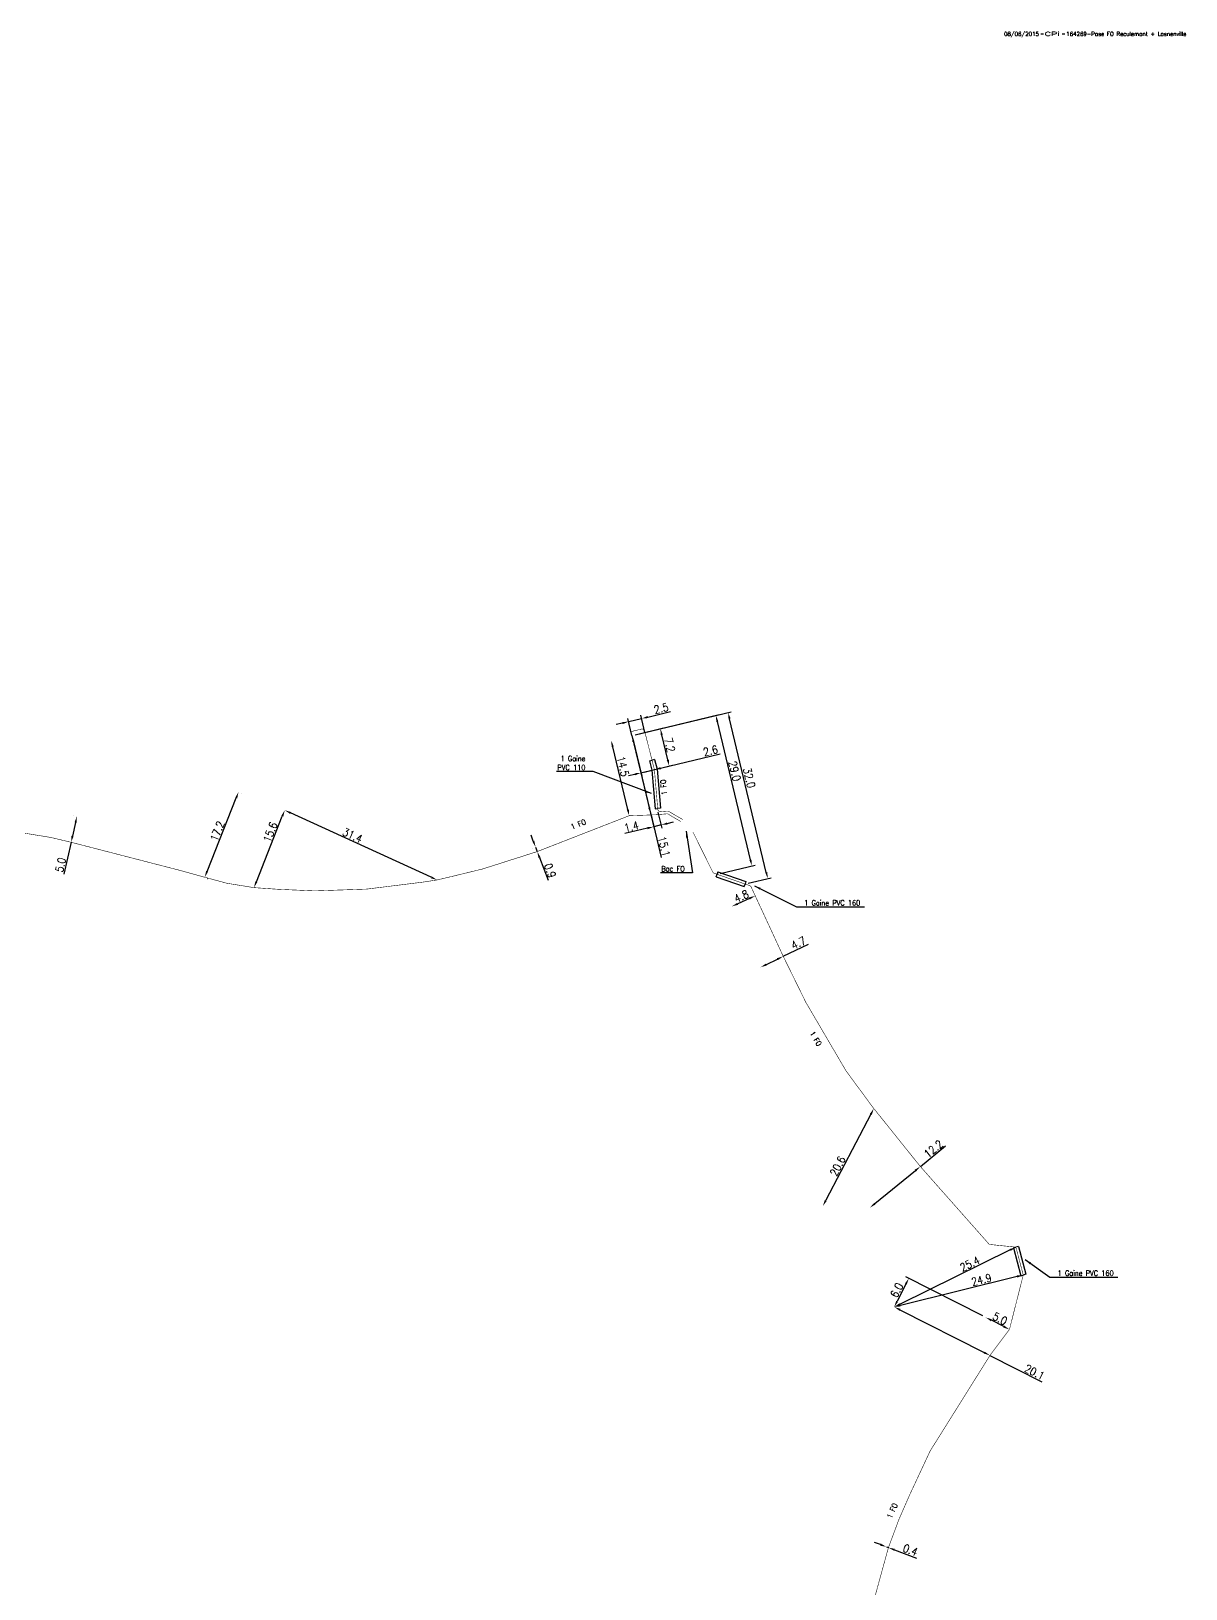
# Model space of a CAD drawing. Header units: millimetres. Extents: x 267093 to 268000, y 120161 to 120739.
# Drawn here: x 267758.8 to 267975.2, y 120446.8 to 120738.7 of the extents above; entities that cross this region are included whole.
import ezdxf
from ezdxf.enums import TextEntityAlignment as Align

# ---------------------------------------------------------------- set-up
doc = ezdxf.new("R2010")
doc.units = ezdxf.units.MM
doc.header["$PDMODE"] = 34
doc.linetypes.add('O_GAINE', pattern=[2000, 1000, 1000])
doc.layers.get('0').update_dxf_attribs({"linetype": 'CONTINUOUS'})
doc.layers.get('Defpoints').update_dxf_attribs({"linetype": 'CONTINUOUS'})
doc.layers.add('O_100', color=6, linetype='ByLayer')
doc.layers.add('O_400', color=7, linetype='CONTINUOUS')
doc.layers.add('O_910', color=7, linetype='CONTINUOUS', plot=False)
doc.styles.get("Standard").update_dxf_attribs({"font": 'romans.shx', "width": 0.85})
doc.dimstyles.get("Standard").update_dxf_attribs({"dimtxt": 1.5, "dimasz": 1.2, "dimexe": 0.625, "dimexo": 0.625, "dimgap": 0.25, "dimtad": 1, "dimdec": 1, "dimzin": 0, "dimdsep": 46, "dimtxsty": 'Standard', "dimcen": -0.5, "dimadec": 0, "dimazin": 0, "dimtfac": 1, "dimtdec": 1, "dimtmove": 0, "dimatfit": 3, "dimfxl": 0, "dimtolj": 1, "dimtzin": 0, "dimarcsym": 0})

# ---------------------------------------------------------------- blocks, each defined once
blk = doc.blocks.new('GIS_MODF')
at = {"color": 0, "linetype": 'Continuous', "flags": 128}
for points in [[(-2.26, -0.01), (-1.76, -0.01)], [(1.76, -0.01), (2.26, -0.01)]]:
    blk.add_lwpolyline(points, dxfattribs=at)
at = {"color": 0, "linetype": 'Continuous'}
blk.add_attdef('DATE', text='', height=0.75, dxfattribs=at).set_placement((-2.58, -0.39), align=Align.RIGHT)
at = {"color": 0, "linetype": 'Continuous', "width": 3.590909}
blk.add_attdef('USER', text='', height=0.75, dxfattribs=at).set_placement((-1.52, -0.39), (1.31, -0.39), align=Align.FIT)
at = {"color": 0, "linetype": 'Continuous'}
blk.add_attdef('DESC', (2.53, -0.39), '', height=0.75, dxfattribs=at)
blk = doc.blocks.new('*D27')
at = {"layer": 'Defpoints', "color": 0, "linetype": 'Continuous', "transparency": 16777216}
for p in [(267920.55, 120499.67), (267920.55, 120499.67), (267938.48, 120490.58)]:
    blk.add_point(p, dxfattribs=at)
at = {"layer": 'O_100', "color": 0, "linetype": 'Continuous', "lineweight": -2, "transparency": 16777216}
for p, q in [((267921.62, 120499.13), (267937.41, 120491.12)), ((267938.48, 120490.58), (267948.18, 120485.65))]:
    blk.add_line(p, q, dxfattribs=at)
at = {"layer": 'O_100', "color": 0, "linetype": 'Continuous', "transparency": 16777216}
for points in [[(267921.71, 120499.31), (267921.53, 120498.95), (267920.55, 120499.67)], [(267937.5, 120491.3), (267937.32, 120490.94), (267938.48, 120490.58)]]:
    blk.add_solid(points, dxfattribs=at)
at = {"layer": 'O_100', "color": 0, "linetype": 'Continuous', "transparency": 16777216, "insert": (267946.84, 120487.45), "char_height": 1.5, "attachment_point": 5, "rotation": 333.0922}
blk.add_mtext('\\A1;20.1', dxfattribs=at)
blk = doc.blocks.new('*D28')
at = {"layer": 'Defpoints', "color": 0, "linetype": 'Continuous', "transparency": 16777216}
for p in [(267920.55, 120499.67), (267920.55, 120499.67), (267937.68, 120497.71)]:
    blk.add_point(p, dxfattribs=at)
at = {"layer": 'O_100', "color": 0, "linetype": 'Continuous', "lineweight": -2, "transparency": 16777216}
for p, q in [((267922.73, 120503.95), (267921.1, 120500.74)), ((267937.12, 120497.99), (267922.71, 120505.31))]:
    blk.add_line(p, q, dxfattribs=at)
at = {"layer": 'O_100', "color": 0, "linetype": 'Continuous', "transparency": 16777216}
for points in [[(267922.55, 120504.04), (267922.9, 120503.86), (267923.27, 120505.02)], [(267920.92, 120500.83), (267921.28, 120500.65), (267920.55, 120499.67)]]:
    blk.add_solid(points, dxfattribs=at)
at = {"layer": 'O_100', "color": 0, "linetype": 'Continuous', "transparency": 16777216, "insert": (267921.02, 120502.8), "char_height": 1.5, "attachment_point": 5, "rotation": 63.0916}
blk.add_mtext('\\A1;6.0', dxfattribs=at)
blk = doc.blocks.new('*D29')
at = {"layer": 'Defpoints', "color": 0, "linetype": 'Continuous', "transparency": 16777216}
for p in [(267937.68, 120497.71), (267937.68, 120497.71), (267942.13, 120495.45)]:
    blk.add_point(p, dxfattribs=at)
at = {"layer": 'O_100', "color": 0, "linetype": 'Continuous', "lineweight": -2, "transparency": 16777216}
blk.add_line((267941.06, 120495.99), (267938.75, 120497.17), dxfattribs=at)
at = {"layer": 'O_100', "color": 0, "linetype": 'Continuous', "transparency": 16777216}
for points in [[(267938.84, 120497.35), (267938.66, 120496.99), (267937.68, 120497.71)], [(267941.15, 120496.17), (267940.97, 120495.81), (267942.13, 120495.45)]]:
    blk.add_solid(points, dxfattribs=at)
at = {"layer": 'O_100', "color": 0, "linetype": 'Continuous', "transparency": 16777216, "insert": (267940.36, 120497.47), "char_height": 1.5, "attachment_point": 5, "rotation": 333.0916}
blk.add_mtext('\\A1;5.0', dxfattribs=at)
blk = doc.blocks.new('*D30')
at = {"layer": 'Defpoints', "color": 0, "linetype": 'Continuous', "transparency": 16777216}
for p in [(267943.35, 120510.87), (267920.55, 120499.67), (267920.55, 120499.67)]:
    blk.add_point(p, dxfattribs=at)
at = {"layer": 'O_100', "color": 0, "linetype": 'Continuous', "lineweight": -2, "transparency": 16777216}
blk.add_line((267942.28, 120510.34), (267921.63, 120500.2), dxfattribs=at)
at = {"layer": 'O_100', "color": 0, "linetype": 'Continuous', "transparency": 16777216}
for points in [[(267942.19, 120510.52), (267942.36, 120510.16), (267943.35, 120510.87)], [(267921.54, 120500.38), (267921.72, 120500.02), (267920.55, 120499.67)]]:
    blk.add_solid(points, dxfattribs=at)
at = {"layer": 'O_100', "color": 0, "linetype": 'Continuous', "transparency": 16777216, "insert": (267934.72, 120507.74), "char_height": 1.5, "attachment_point": 5, "rotation": 26.1563}
blk.add_mtext('\\A1;25.4', dxfattribs=at)
blk = doc.blocks.new('*D31')
at = {"layer": 'Defpoints', "color": 0, "linetype": 'Continuous', "transparency": 16777216}
for p in [(267944.73, 120505.65), (267920.55, 120499.67), (267920.55, 120499.67)]:
    blk.add_point(p, dxfattribs=at)
at = {"layer": 'O_100', "color": 0, "linetype": 'Continuous', "lineweight": -2, "transparency": 16777216}
blk.add_line((267943.56, 120505.36), (267921.72, 120499.96), dxfattribs=at)
at = {"layer": 'O_100', "color": 0, "linetype": 'Continuous', "transparency": 16777216}
for points in [[(267943.51, 120505.56), (267943.61, 120505.17), (267944.73, 120505.65)], [(267921.67, 120500.16), (267921.77, 120499.77), (267920.55, 120499.67)]]:
    blk.add_solid(points, dxfattribs=at)
at = {"layer": 'O_100', "color": 0, "linetype": 'Continuous', "transparency": 16777216, "insert": (267936.9, 120504.75), "char_height": 1.5, "attachment_point": 5, "rotation": 13.888}
blk.add_mtext('\\A1;24.9', dxfattribs=at)
blk = doc.blocks.new('*D48')
at = {"layer": 'Defpoints', "color": 0, "linetype": 'Continuous', "transparency": 16777216}
for p in [(267919.09, 120454.71), (267919.09, 120454.71), (267919.46, 120454.57)]:
    blk.add_point(p, dxfattribs=at)
at = {"layer": 'O_100', "color": 0, "linetype": 'Continuous', "lineweight": -2, "transparency": 16777216}
for p, q in [((267917.96, 120455.13), (267916.83, 120455.54)), ((267919.09, 120454.71), (267919.46, 120454.57)), ((267920.59, 120454.16), (267924.74, 120452.62))]:
    blk.add_line(p, q, dxfattribs=at)
at = {"layer": 'O_100', "color": 0, "linetype": 'Continuous', "transparency": 16777216}
for points in [[(267918.03, 120455.32), (267917.89, 120454.94), (267919.09, 120454.71)], [(267920.65, 120454.34), (267920.52, 120453.97), (267919.46, 120454.57)]]:
    blk.add_solid(points, dxfattribs=at)
at = {"layer": 'O_100', "color": 0, "linetype": 'Continuous', "transparency": 16777216, "insert": (267923.57, 120454.12), "char_height": 1.5, "attachment_point": 5, "rotation": 339.6866}
blk.add_mtext('\\A1;0.4', dxfattribs=at)
blk = doc.blocks.new('*D49')
at = {"layer": 'Defpoints', "color": 0, "linetype": 'Continuous', "transparency": 16777216}
for p in [(267925.44, 120525.98), (267915.99, 120518.27), (267915.99, 120518.27)]:
    blk.add_point(p, dxfattribs=at)
at = {"layer": 'O_100', "color": 0, "linetype": 'Continuous', "lineweight": -2, "transparency": 16777216}
for p, q in [((267925.44, 120525.98), (267930.15, 120529.83)), ((267916.92, 120519.03), (267924.51, 120525.22))]:
    blk.add_line(p, q, dxfattribs=at)
at = {"layer": 'O_100', "color": 0, "linetype": 'Continuous', "transparency": 16777216}
for points in [[(267924.38, 120525.38), (267924.64, 120525.07), (267925.44, 120525.98)], [(267916.79, 120519.18), (267917.04, 120518.87), (267915.99, 120518.27)]]:
    blk.add_solid(points, dxfattribs=at)
at = {"layer": 'O_100', "color": 0, "linetype": 'Continuous', "transparency": 16777216, "insert": (267927.89, 120529.28), "char_height": 1.5, "attachment_point": 5, "rotation": 39.2098}
blk.add_mtext('\\A1;12.2', dxfattribs=at)
blk = doc.blocks.new('*D50')
at = {"layer": 'Defpoints', "color": 0, "linetype": 'Continuous', "transparency": 16777216}
for p in [(267916.72, 120536.85), (267907.18, 120518.59), (267907.18, 120518.59)]:
    blk.add_point(p, dxfattribs=at)
at = {"layer": 'O_100', "color": 0, "linetype": 'Continuous', "lineweight": -2, "transparency": 16777216}
blk.add_line((267916.16, 120535.78), (267907.74, 120519.65), dxfattribs=at)
at = {"layer": 'O_100', "color": 0, "linetype": 'Continuous', "transparency": 16777216}
for points in [[(267915.99, 120535.87), (267916.34, 120535.69), (267916.72, 120536.85)], [(267907.56, 120519.74), (267907.91, 120519.56), (267907.18, 120518.59)]]:
    blk.add_solid(points, dxfattribs=at)
at = {"layer": 'O_100', "color": 0, "linetype": 'Continuous', "transparency": 16777216, "insert": (267909.96, 120526.06), "char_height": 1.5, "attachment_point": 5, "rotation": 62.4202}
blk.add_mtext('\\A1;20.6', dxfattribs=at)
blk = doc.blocks.new('*D51')
at = {"layer": 'Defpoints', "color": 0, "linetype": 'Continuous', "transparency": 16777216}
for p in [(267899.75, 120565.37), (267895.52, 120563.32), (267895.52, 120563.32)]:
    blk.add_point(p, dxfattribs=at)
at = {"layer": 'O_100', "color": 0, "linetype": 'Continuous', "lineweight": -2, "transparency": 16777216}
for p, q in [((267899.75, 120565.37), (267904.46, 120567.65)), ((267896.6, 120563.84), (267898.67, 120564.84))]:
    blk.add_line(p, q, dxfattribs=at)
at = {"layer": 'O_100', "color": 0, "linetype": 'Continuous', "transparency": 16777216}
for points in [[(267898.58, 120565.02), (267898.76, 120564.66), (267899.75, 120565.37)], [(267896.51, 120564.02), (267896.69, 120563.66), (267895.52, 120563.32)]]:
    blk.add_solid(points, dxfattribs=at)
at = {"layer": 'O_100', "color": 0, "linetype": 'Continuous', "transparency": 16777216, "insert": (267902.6, 120567.86), "char_height": 1.5, "attachment_point": 5, "rotation": 25.7894}
blk.add_mtext('\\A1;4.7', dxfattribs=at)
blk = doc.blocks.new('*D52')
at = {"layer": 'Defpoints', "color": 0, "linetype": 'Continuous', "transparency": 16777216}
for p in [(267894.5, 120576.71), (267890.13, 120574.72), (267890.13, 120574.72)]:
    blk.add_point(p, dxfattribs=at)
at = {"layer": 'O_100', "color": 0, "linetype": 'Continuous', "lineweight": -2, "transparency": 16777216}
blk.add_line((267893.4, 120576.21), (267891.22, 120575.21), dxfattribs=at)
at = {"layer": 'O_100', "color": 0, "linetype": 'Continuous', "transparency": 16777216}
for points in [[(267893.32, 120576.39), (267893.49, 120576.03), (267894.5, 120576.71)], [(267891.14, 120575.4), (267891.3, 120575.03), (267890.13, 120574.72)]]:
    blk.add_solid(points, dxfattribs=at)
at = {"layer": 'O_100', "color": 0, "linetype": 'Continuous', "transparency": 16777216, "insert": (267891.9, 120576.62), "char_height": 1.5, "attachment_point": 5, "rotation": 24.5129}
blk.add_mtext('\\A1;4.8', dxfattribs=at)
blk = doc.blocks.new('*D53')
at = {"layer": 'Defpoints', "color": 0, "linetype": 'Continuous', "transparency": 16777216}
for p in [(267871.41, 120606.75), (267871.41, 120606.75), (267874.92, 120592.07)]:
    blk.add_point(p, dxfattribs=at)
at = {"layer": 'O_100', "color": 0, "linetype": 'Continuous', "lineweight": -2, "transparency": 16777216}
for p, q in [((267871.69, 120605.59), (267874.64, 120593.23)), ((267874.92, 120592.07), (267876.88, 120583.88))]:
    blk.add_line(p, q, dxfattribs=at)
at = {"layer": 'O_100', "color": 0, "linetype": 'Continuous', "transparency": 16777216}
for points in [[(267871.88, 120605.63), (267871.5, 120605.54), (267871.41, 120606.75)], [(267874.84, 120593.28), (267874.45, 120593.19), (267874.92, 120592.07)]]:
    blk.add_solid(points, dxfattribs=at)
at = {"layer": 'O_100', "color": 0, "linetype": 'Continuous', "transparency": 16777216, "insert": (267877.41, 120585.97), "char_height": 1.5, "attachment_point": 5, "rotation": 283.4502}
blk.add_mtext('\\A1;15.1', dxfattribs=at)
blk = doc.blocks.new('*D54')
at = {"layer": 'Defpoints', "color": 0, "linetype": 'Continuous', "transparency": 16777216}
for p in [(267887.13, 120610.51), (267871.41, 120606.75), (267887.35, 120580.75)]:
    blk.add_point(p, dxfattribs=at)
at = {"layer": 'O_100', "color": 0, "linetype": 'Continuous', "lineweight": -2, "transparency": 16777216}
for p, q in [((267872.02, 120606.9), (267887.73, 120610.66)), ((267893.59, 120583.47), (267887.41, 120609.34)), ((267887.95, 120580.89), (267894.48, 120582.45))]:
    blk.add_line(p, q, dxfattribs=at)
at = {"layer": 'O_100', "color": 0, "linetype": 'Continuous', "transparency": 16777216}
for points in [[(267887.6, 120609.39), (267887.21, 120609.3), (267887.13, 120610.51)], [(267893.79, 120583.52), (267893.4, 120583.43), (267893.87, 120582.31)]]:
    blk.add_solid(points, dxfattribs=at)
at = {"layer": 'O_100', "color": 0, "linetype": 'Continuous', "transparency": 16777216, "insert": (267890.65, 120600.08), "char_height": 1.5, "attachment_point": 5, "rotation": 283.4502}
blk.add_mtext('\\A1;29.0', dxfattribs=at)
blk = doc.blocks.new('*D55')
at = {"layer": 'Defpoints', "color": 0, "linetype": 'Continuous', "transparency": 16777216}
for p in [(267889.41, 120611.06), (267871.41, 120606.75), (267892.6, 120578.92)]:
    blk.add_point(p, dxfattribs=at)
at = {"layer": 'O_100', "color": 0, "linetype": 'Continuous', "lineweight": -2, "transparency": 16777216}
for p, q in [((267872.02, 120606.9), (267890.02, 120611.2)), ((267896.58, 120581.1), (267889.69, 120609.89)), ((267893.2, 120579.06), (267897.46, 120580.08))]:
    blk.add_line(p, q, dxfattribs=at)
at = {"layer": 'O_100', "color": 0, "linetype": 'Continuous', "transparency": 16777216}
for points in [[(267889.89, 120609.94), (267889.5, 120609.84), (267889.41, 120611.06)], [(267896.77, 120581.15), (267896.38, 120581.06), (267896.85, 120579.94)]]:
    blk.add_solid(points, dxfattribs=at)
at = {"layer": 'O_100', "color": 0, "linetype": 'Continuous', "transparency": 16777216, "insert": (267893.37, 120598.81), "char_height": 1.5, "attachment_point": 5, "rotation": 283.4502}
blk.add_mtext('\\A1;32.0', dxfattribs=at)
blk = doc.blocks.new('*D56')
at = {"layer": 'Defpoints', "color": 0, "linetype": 'Continuous', "transparency": 16777216}
for p in [(267871.41, 120606.75), (267876.72, 120608.02), (267873.09, 120599.75)]:
    blk.add_point(p, dxfattribs=at)
at = {"layer": 'O_100', "color": 0, "linetype": 'Continuous', "lineweight": -2, "transparency": 16777216}
for p, q in [((267872.02, 120606.9), (267877.33, 120608.17)), ((267878.11, 120602.19), (267877, 120606.85)), ((267873.69, 120599.9), (267879, 120601.16))]:
    blk.add_line(p, q, dxfattribs=at)
at = {"layer": 'O_100', "color": 0, "linetype": 'Continuous', "transparency": 16777216}
for points in [[(267877.19, 120606.9), (267876.8, 120606.81), (267876.72, 120608.02)], [(267878.31, 120602.23), (267877.92, 120602.14), (267878.39, 120601.02)]]:
    blk.add_solid(points, dxfattribs=at)
at = {"layer": 'O_100', "color": 0, "linetype": 'Continuous', "transparency": 16777216, "insert": (267878.47, 120604.99), "char_height": 1.5, "attachment_point": 5, "rotation": 283.4502}
blk.add_mtext('\\A1;7.2', dxfattribs=at)
blk = doc.blocks.new('*D57')
at = {"layer": 'Defpoints', "color": 0, "linetype": 'Continuous', "transparency": 16777216}
for p in [(267871.41, 120606.75), (267873.09, 120599.75), (267875.61, 120600.35)]:
    blk.add_point(p, dxfattribs=at)
at = {"layer": 'O_100', "color": 0, "linetype": 'Continuous', "lineweight": -2, "transparency": 16777216}
for p, q in [((267871.56, 120606.14), (267873.23, 120599.14)), ((267876.78, 120600.63), (267887.9, 120603.29)), ((267871.92, 120599.47), (267870.75, 120599.19)), ((267873.09, 120599.75), (267875.61, 120600.35))]:
    blk.add_line(p, q, dxfattribs=at)
at = {"layer": 'O_100', "color": 0, "linetype": 'Continuous', "transparency": 16777216}
for points in [[(267871.87, 120599.67), (267871.96, 120599.28), (267873.09, 120599.75)], [(267876.73, 120600.83), (267876.83, 120600.44), (267875.61, 120600.35)]]:
    blk.add_solid(points, dxfattribs=at)
at = {"layer": 'O_100', "color": 0, "linetype": 'Continuous', "transparency": 16777216, "insert": (267886.12, 120603.9), "char_height": 1.5, "attachment_point": 5, "rotation": 13.4502}
blk.add_mtext('\\A1;2.6', dxfattribs=at)
blk = doc.blocks.new('*D65')
at = {"layer": 'Defpoints', "color": 0, "linetype": 'Continuous', "transparency": 16777216}
for p in [(267806.34, 120592.74), (267806.34, 120592.74), (267834.89, 120579.68)]:
    blk.add_point(p, dxfattribs=at)
at = {"layer": 'O_100', "color": 0, "linetype": 'Continuous', "lineweight": -2, "transparency": 16777216}
blk.add_line((267833.8, 120580.18), (267807.43, 120592.24), dxfattribs=at)
at = {"layer": 'O_100', "color": 0, "linetype": 'Continuous', "transparency": 16777216}
for points in [[(267807.51, 120592.42), (267807.34, 120592.06), (267806.34, 120592.74)], [(267833.88, 120580.36), (267833.72, 120580), (267834.89, 120579.68)]]:
    blk.add_solid(points, dxfattribs=at)
at = {"layer": 'O_100', "color": 0, "linetype": 'Continuous', "transparency": 16777216, "insert": (267819.05, 120588.02), "char_height": 1.5, "attachment_point": 5, "rotation": 335.4345}
blk.add_mtext('\\A1;31.4', dxfattribs=at)
blk = doc.blocks.new('*D67')
at = {"layer": 'Defpoints', "color": 0, "linetype": 'Continuous', "transparency": 16777216}
for p in [(267870.79, 120609.35), (267871.41, 120606.75), (267873.84, 120607.33)]:
    blk.add_point(p, dxfattribs=at)
at = {"layer": 'O_100', "color": 0, "linetype": 'Continuous', "lineweight": -2, "transparency": 16777216}
for p, q in [((267874.39, 120610.21), (267878.64, 120611.22)), ((267869.62, 120609.07), (267868.46, 120608.79)), ((267871.41, 120606.75), (267870.65, 120609.95)), ((267870.79, 120609.35), (267873.22, 120609.93)), ((267873.84, 120607.33), (267873.08, 120610.53))]:
    blk.add_line(p, q, dxfattribs=at)
at = {"layer": 'O_100', "color": 0, "linetype": 'Continuous', "transparency": 16777216}
for points in [[(267869.58, 120609.26), (267869.67, 120608.87), (267870.79, 120609.35)], [(267874.34, 120610.4), (267874.44, 120610.01), (267873.22, 120609.93)]]:
    blk.add_solid(points, dxfattribs=at)
at = {"layer": 'O_100', "color": 0, "linetype": 'Continuous', "transparency": 16777216, "insert": (267876.87, 120611.83), "char_height": 1.5, "attachment_point": 5, "rotation": 13.4502}
blk.add_mtext('\\A1;2.5', dxfattribs=at)
blk = doc.blocks.new('*D68')
at = {"layer": 'Defpoints', "color": 0, "linetype": 'Continuous', "transparency": 16777216}
for p in [(267867.52, 120605.82), (267867.52, 120605.82), (267870.89, 120591.72)]:
    blk.add_point(p, dxfattribs=at)
at = {"layer": 'O_100', "color": 0, "linetype": 'Continuous', "lineweight": -2, "transparency": 16777216}
blk.add_line((267870.61, 120592.89), (267867.8, 120604.65), dxfattribs=at)
at = {"layer": 'O_100', "color": 0, "linetype": 'Continuous', "transparency": 16777216}
for points in [[(267867.99, 120604.7), (267867.6, 120604.61), (267867.52, 120605.82)], [(267870.81, 120592.93), (267870.42, 120592.84), (267870.89, 120591.72)]]:
    blk.add_solid(points, dxfattribs=at)
at = {"layer": 'O_100', "color": 0, "linetype": 'Continuous', "transparency": 16777216, "insert": (267869.71, 120600.96), "char_height": 1.5, "attachment_point": 5, "rotation": 283.4502}
blk.add_mtext('\\A1;14.5', dxfattribs=at)
blk = doc.blocks.new('*D69')
at = {"layer": 'Defpoints', "color": 0, "linetype": 'Continuous', "transparency": 16777216}
for p in [(267853.34, 120585.84), (267853.34, 120585.84), (267853.66, 120585)]:
    blk.add_point(p, dxfattribs=at)
at = {"layer": 'O_100', "color": 0, "linetype": 'Continuous', "lineweight": -2, "transparency": 16777216}
for p, q in [((267852.92, 120586.97), (267852.49, 120588.09)), ((267852.76, 120585.62), (267852.76, 120585.62)), ((267853.07, 120584.78), (267853.07, 120584.78)), ((267853.34, 120585.84), (267853.66, 120585)), ((267854.08, 120583.88), (267855.68, 120579.62))]:
    blk.add_line(p, q, dxfattribs=at)
at = {"layer": 'O_100', "color": 0, "linetype": 'Continuous', "transparency": 16777216}
for points in [[(267853.1, 120587.04), (267852.73, 120586.9), (267853.34, 120585.84)], [(267854.27, 120583.95), (267853.89, 120583.81), (267853.66, 120585)]]:
    blk.add_solid(points, dxfattribs=at)
at = {"layer": 'O_100', "color": 0, "linetype": 'Continuous', "transparency": 16777216, "insert": (267856.07, 120581.43), "char_height": 1.5, "attachment_point": 5, "rotation": 290.6368}
blk.add_mtext('\\A1;0.9', dxfattribs=at)
blk = doc.blocks.new('*D70')
at = {"layer": 'Defpoints', "color": 0, "linetype": 'Continuous', "transparency": 16777216}
for p in [(267871.41, 120606.75), (267876.28, 120592.39), (267875.5, 120589.66)]:
    blk.add_point(p, dxfattribs=at)
at = {"layer": 'O_100', "color": 0, "linetype": 'Continuous', "lineweight": -2, "transparency": 16777216}
for p, q in [((267871.41, 120606.75), (267875.64, 120589.05)), ((267876.28, 120592.39), (267877.01, 120589.38)), ((267878.03, 120590.26), (267879.19, 120590.54)), ((267874.33, 120589.38), (267870.06, 120588.36)), ((267876.86, 120589.98), (267875.5, 120589.66))]:
    blk.add_line(p, q, dxfattribs=at)
at = {"layer": 'O_100', "color": 0, "linetype": 'Continuous', "transparency": 16777216}
for points in [[(267874.29, 120589.57), (267874.38, 120589.18), (267875.5, 120589.66)], [(267877.98, 120590.46), (267878.07, 120590.07), (267876.86, 120589.98)]]:
    blk.add_solid(points, dxfattribs=at)
at = {"layer": 'O_100', "color": 0, "linetype": 'Continuous', "transparency": 16777216, "insert": (267871.31, 120589.68), "char_height": 1.5, "attachment_point": 5, "rotation": 13.4502}
blk.add_mtext('\\A1;1.4', dxfattribs=at)
blk = doc.blocks.new('*D71')
at = {"layer": 'Defpoints', "color": 0, "linetype": 'Continuous', "transparency": 16777216}
for p in [(267806.34, 120592.74), (267806.34, 120592.74), (267800.58, 120578.24)]:
    blk.add_point(p, dxfattribs=at)
at = {"layer": 'O_100', "color": 0, "linetype": 'Continuous', "lineweight": -2, "transparency": 16777216}
blk.add_line((267801.03, 120579.35), (267805.89, 120591.62), dxfattribs=at)
at = {"layer": 'O_100', "color": 0, "linetype": 'Continuous', "transparency": 16777216}
for points in [[(267805.71, 120591.7), (267806.08, 120591.55), (267806.34, 120592.74)], [(267800.84, 120579.43), (267801.21, 120579.28), (267800.58, 120578.24)]]:
    blk.add_solid(points, dxfattribs=at)
at = {"layer": 'O_100', "color": 0, "linetype": 'Continuous', "transparency": 16777216, "insert": (267803.64, 120588.65), "char_height": 1.5, "attachment_point": 5, "rotation": 68.3709}
blk.add_mtext('\\A1;15.6', dxfattribs=at)
blk = doc.blocks.new('*D72')
at = {"layer": 'Defpoints', "color": 0, "linetype": 'Continuous', "transparency": 16777216}
for p in [(267797.64, 120596.18), (267797.69, 120596.16), (267791.3, 120580.2)]:
    blk.add_point(p, dxfattribs=at)
at = {"layer": 'O_100', "color": 0, "linetype": 'Continuous', "lineweight": -2, "transparency": 16777216}
for p, q in [((267791.8, 120581.29), (267797.25, 120595.05)), ((267798.22, 120595.95), (267798.27, 120595.93)), ((267791.89, 120579.96), (267791.93, 120579.95))]:
    blk.add_line(p, q, dxfattribs=at)
at = {"layer": 'O_100', "color": 0, "linetype": 'Continuous', "transparency": 16777216}
for points in [[(267797.07, 120595.12), (267797.44, 120594.98), (267797.69, 120596.16)], [(267791.61, 120581.36), (267791.98, 120581.22), (267791.35, 120580.18)]]:
    blk.add_solid(points, dxfattribs=at)
at = {"layer": 'O_100', "color": 0, "linetype": 'Continuous', "transparency": 16777216, "insert": (267793.71, 120588.83), "char_height": 1.5, "attachment_point": 5, "rotation": 68.3709}
blk.add_mtext('\\A1;17.2', dxfattribs=at)
blk = doc.blocks.new('*D73')
at = {"layer": 'Defpoints', "color": 0, "linetype": 'Continuous', "transparency": 16777216}
for p in [(267767.41, 120591.62), (267767.41, 120591.62), (267766.32, 120586.74)]:
    blk.add_point(p, dxfattribs=at)
at = {"layer": 'O_100', "color": 0, "linetype": 'Continuous', "lineweight": -2, "transparency": 16777216}
for p, q in [((267766.81, 120591.76), (267766.81, 120591.76)), ((267767.15, 120590.45), (267766.58, 120587.91)), ((267766.32, 120586.74), (267764.97, 120580.74)), ((267765.71, 120586.88), (267765.71, 120586.88))]:
    blk.add_line(p, q, dxfattribs=at)
at = {"layer": 'O_100', "color": 0, "linetype": 'Continuous', "transparency": 16777216}
for points in [[(267766.96, 120590.49), (267767.35, 120590.41), (267767.41, 120591.62)], [(267766.38, 120587.96), (267766.78, 120587.87), (267766.32, 120586.74)]]:
    blk.add_solid(points, dxfattribs=at)
at = {"layer": 'O_100', "color": 0, "linetype": 'Continuous', "transparency": 16777216, "insert": (267764.34, 120582.51), "char_height": 1.5, "attachment_point": 5, "rotation": 77.3084}
blk.add_mtext('\\A1;5.0', dxfattribs=at)

msp = doc.modelspace()

# ---------------------------------------------------------------- linework, layer by layer
at = {"layer": 'O_100', "linetype": 'O_GAINE', "ltscale": 0.5}
msp.add_lwpolyline([(267871.24, 120607.48, 0.1, 0.1, 0), (267873.18, 120607.95, 0.1, 0.1, -0.410152), (267873.78, 120607.58, 0.1, 0.1, 0), (267873.84, 120607.33, 0.1, 0.1, 0), (267875.61, 120600.35, 0, 0, 0)], format="xyseb", dxfattribs=at)
at = {"layer": 'O_100', "linetype": 'O_GAINE', "ltscale": 0.5, "const_width": 0.1}
for points in [[(267875.61, 120600.35), (267876.24, 120592.93, 0.414757), (267876.78, 120592.48), (267877.88, 120592.57, -0.157141), (267878.47, 120592.43), (267879.56, 120591.78), (267880.79, 120591.08), (267880.91, 120590.95)], [(267880.55, 120590.61), (267880.47, 120590.68), (267879.31, 120591.35), (267878.22, 120592, 0.157141), (267877.92, 120592.07), (267875.84, 120591.89, -0.012671), (267875.81, 120591.89), (267870.98, 120591.72, 0.084327), (267870.81, 120591.69), (267853.66, 120585), (267853.66, 120585), (267843.47, 120581.75), (267837.69, 120580.34), (267834.89, 120579.68), (267832.35, 120579.29), (267821.76, 120577.97), (267811.97, 120577.63), (267805.11, 120577.93), (267800.58, 120578.24), (267795.51, 120579.06), (267791.3, 120580.2), (267786.72, 120581.47), (267766.32, 120586.74), (267762.48, 120587.65), (267737.93, 120591.63)], [(267882.8, 120588.61), (267882.88, 120588.52, -0.075638), (267882.96, 120588.4), (267886.53, 120581.18, 0.196676), (267886.81, 120580.93), (267893.45, 120578.62, -0.203792), (267893.74, 120578.36), (267894.5, 120576.71), (267899.75, 120565.37), (267904.01, 120556.7), (267911.53, 120543.88), (267916.71, 120536.85, 0.010081), (267916.73, 120536.84), (267925.43, 120525.99, 0.011949), (267925.45, 120525.97), (267938.36, 120511.38), (267943.01, 120510.91, -0.312537), (267943.44, 120510.53), (267944.69, 120505.77, -0.127193), (267944.69, 120505.52), (267942.16, 120495.55, -0.099051), (267942.07, 120495.37), (267938.49, 120490.59, 0.021121), (267938.47, 120490.56), (267927.28, 120472.69), (267923.4, 120464.37), (267921.4, 120459.8), (267919.47, 120454.59, 0.021411), (267919.45, 120454.55), (267916.74, 120444.69)]]:
    msp.add_lwpolyline(points, format="xyb", dxfattribs=at)
at = {"layer": 'O_400', "color": 7, "linetype": 'CONTINUOUS'}
for p, q in [((267875.65, 120602.25), (267875.16, 120602.13)), ((267875.65, 120602.25), (267876.11, 120600.44)), ((267874.68, 120602.01), (267875.16, 120602.13)), ((267874.68, 120602.01), (267875.12, 120600.27)), ((267875.12, 120600.27), (267875.73, 120593.03)), ((267876.11, 120600.44), (267876.73, 120593.11)), ((267875.73, 120593.03), (267876.23, 120593.07)), ((267876.73, 120593.11), (267876.23, 120593.07)), ((267887.18, 120580.27), (267887.35, 120580.75)), ((267887.18, 120580.27), (267892.43, 120578.44)), ((267887.51, 120581.22), (267887.35, 120580.75)), ((267887.51, 120581.22), (267892.76, 120579.39)), ((267892.43, 120578.44), (267892.6, 120578.92)), ((267892.76, 120579.39), (267892.6, 120578.92)), ((267942.87, 120510.74), (267943.35, 120510.87)), ((267942.87, 120510.74), (267944.24, 120505.52)), ((267943.84, 120511), (267943.35, 120510.87)), ((267943.84, 120511), (267945.21, 120505.78)), ((267944.24, 120505.52), (267944.73, 120505.65)), ((267945.21, 120505.78), (267944.73, 120505.65))]:
    msp.add_line(p, q, dxfattribs=at)

# ---------------------------------------------------------------- block references
at = {"layer": 'O_910'}
ref = msp.add_blockref('GIS_MODF', (267950.25, 120738.23), dxfattribs=at)
ref.add_attrib('DATE', '08/06/2015', dxfattribs={"layer": '0', "color": 0, "linetype": 'Continuous', "height": 0.75}).set_placement((267947.67, 120737.84), align=Align.RIGHT)
ref.add_attrib('USER', 'CPi', dxfattribs={"layer": '0', "color": 0, "linetype": 'Continuous', "height": 0.75, "width": 1.680851}).set_placement((267948.74, 120737.84), (267951.56, 120737.84), align=Align.FIT)
ref.add_attrib('DESC', '164269-Pose FO Reculemont + Lasnenville', (267952.78, 120737.84), dxfattribs={"layer": '0', "color": 0, "linetype": 'Continuous', "height": 0.75})

# ---------------------------------------------------------------- texts
at = {"layer": 'O_100', "linetype": 'O_GAINE', "ltscale": 0.5, "width": 0.85}
for rotation, p in [(94.8131, (267877.96, 120595.63)), (21.2962, (267860.19, 120589.11)), (300.3795, (267904.68, 120550.94))]:
    msp.add_text('1 FO', height=1, rotation=rotation, dxfattribs=at).set_placement(p)
at = {"layer": 'O_100', "linetype": 'O_GAINE', "width": 0.85}
msp.add_text('1 FO', height=1, rotation=65.6705, dxfattribs=at).set_placement((267920.03, 120459.94))
at = {"layer": 'O_100', "insert": (267881.29, 120581.77), "char_height": 1, "attachment_point": 6}
msp.add_mtext('Bac FO ', dxfattribs=at)
at = {"layer": 'O_400', "char_height": 1}
for s, insert, attachment_point in [('1 Gaine \\PPVC 110 ', (267862.68, 120601.59), 6), ('1 Gaine PVC 160 ', (267903.68, 120575.38), 4), ('1 Gaine PVC 160 ', (267951.16, 120505.99), 4)]:
    msp.add_mtext(s, dxfattribs=dict(at, insert=insert, attachment_point=attachment_point))

# ---------------------------------------------------------------- dimensions: what is measured, and where the dimension line sits
at = {"layer": 'O_100', "linetype": 'Continuous'}
for base, p1, picture, middle in [((267870.79, 120609.35), (267873.84, 120607.33), '*D67', (267877.1, 120610.85)), ((267875.5, 120589.66), (267876.28, 120592.39), '*D70', (267871.54, 120588.71))]:
    dim = msp.add_linear_dim(base=base, p1=p1, p2=(267871.41, 120606.75), angle=13.4502, dimstyle='Standard', override={"dimexo": 0}, dxfattribs=at)
    dim.commit()
    dim.dimension.update_dxf_attribs({"geometry": picture, "text_midpoint": middle, "dimtype": 160})
for base, p1, p2, angle, picture, middle in [((267889.41, 120611.06), (267892.6, 120578.92), (267871.41, 120606.75), 283.4502, '*D55', (267892.4, 120598.57)), ((267887.13, 120610.51), (267887.35, 120580.75), (267871.41, 120606.75), 283.4502, '*D54', (267889.68, 120599.85)), ((267876.72, 120608.02), (267873.09, 120599.75), (267871.41, 120606.75), 283.4502, '*D56', (267877.5, 120604.76)), ((267867.52, 120605.82), (267870.89, 120591.72), (267867.52, 120605.82), 283.4502, '*D68', (267868.74, 120600.72)), ((267873.09, 120599.75), (267875.61, 120600.35), (267871.41, 120606.75), 13.4502, '*D57', (267886.35, 120602.92)), ((267871.41, 120606.75), (267874.92, 120592.07), (267871.41, 120606.75), 283.4502, '*D53', (267876.44, 120585.74)), ((267797.69, 120596.16), (267791.3, 120580.2), (267797.64, 120596.18), 248.3709, '*D72', (267794.64, 120588.46)), ((267767.41, 120591.62), (267766.32, 120586.74), (267767.41, 120591.62), 257.3084, '*D73', (267765.31, 120582.29)), ((267806.34, 120592.74), (267800.58, 120578.24), (267806.34, 120592.74), 248.3709, '*D71', (267804.57, 120588.28)), ((267806.34, 120592.74), (267834.89, 120579.68), (267806.34, 120592.74), 335.4345, '*D65', (267818.64, 120587.12)), ((267853.34, 120585.84), (267853.66, 120585), (267853.34, 120585.84), 290.6368, '*D69', (267855.14, 120581.08)), ((267890.13, 120574.72), (267894.5, 120576.71), (267890.13, 120574.72), 24.5129, '*D52', (267892.31, 120575.71)), ((267895.52, 120563.32), (267899.75, 120565.37), (267895.52, 120563.32), 25.7894, '*D51', (267903.04, 120566.96)), ((267907.18, 120518.59), (267916.72, 120536.85), (267907.18, 120518.59), 62.4202, '*D50', (267910.84, 120525.6)), ((267915.99, 120518.27), (267925.44, 120525.98), (267915.99, 120518.27), 39.2098, '*D49', (267928.53, 120528.5)), ((267920.55, 120499.67), (267943.35, 120510.87), (267920.55, 120499.67), 26.1563, '*D30', (267935.16, 120506.85)), ((267920.55, 120499.67), (267944.73, 120505.65), (267920.55, 120499.67), 13.888, '*D31', (267937.14, 120503.77)), ((267920.55, 120499.67), (267937.68, 120497.71), (267920.55, 120499.67), 63.0916, '*D28', (267921.91, 120502.35)), ((267920.55, 120499.67), (267938.48, 120490.58), (267920.55, 120499.67), 333.0922, '*D27', (267946.39, 120486.56)), ((267937.68, 120497.71), (267942.13, 120495.45), (267937.68, 120497.71), 333.0916, '*D29', (267939.9, 120496.58)), ((267919.09, 120454.71), (267919.46, 120454.57), (267919.09, 120454.71), 339.6866, '*D48', (267923.23, 120453.18))]:
    dim = msp.add_linear_dim(base=base, p1=p1, p2=p2, angle=angle, dimstyle='Standard', dxfattribs=at)
    dim.commit()
    dim.dimension.update_dxf_attribs({"geometry": picture, "text_midpoint": middle, "dimtype": 160})

# ---------------------------------------------------------------- leaders
at = {"layer": 'O_100', "annotation_type": 0, "has_hookline": 1, "hookline_direction": 1, "text_width": 4.53}
msp.add_leader([(267881.56, 120588.82), (267882.74, 120581.02), (267881.54, 120581.02)], dimstyle='Standard', dxfattribs=at)
at = {"layer": 'O_400', "annotation_type": 0, "has_hookline": 1}
for points, hookline_direction, text_width in [([(267875.04, 120595.86), (267864.13, 120600.01), (267862.93, 120600.01)], 1, 5.42), ([(267894.35, 120578.58), (267902.23, 120574.63), (267903.43, 120574.63)], 0, 11.29), ([(267945.1, 120508.53), (267949.71, 120505.24), (267950.91, 120505.24)], 0, 11.29)]:
    msp.add_leader(points, dimstyle='Standard', dxfattribs=dict(at, hookline_direction=hookline_direction, text_width=text_width))

doc.saveas('drawing.dxf')
